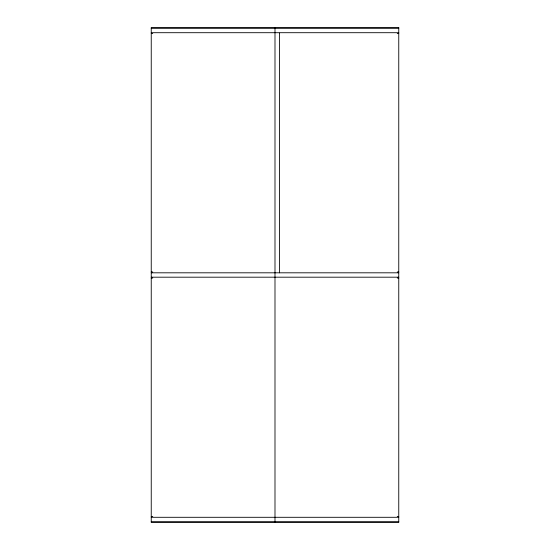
<?xml version="1.0" encoding="UTF-8"?>
<svg xmlns="http://www.w3.org/2000/svg" width="550" height="550" viewBox="0 0 550 550"><rect width="100%" height="100%" fill="white"/><g stroke="black" fill="none" stroke-linecap="round" stroke-linejoin="round"><path stroke-width="0.82" d="M151.257 28.332L398.757 28.332M151.257 32.704L398.757 32.704M151.243 33.536L152.749 33.536M397.251 33.536L398.757 33.536M151.243 271.982L152.749 271.982M397.251 271.982L398.757 271.982M151.257 272.814L398.757 272.814M151.257 277.186L398.757 277.186M151.243 278.018L152.749 278.018M397.251 278.018L398.757 278.018M151.243 516.464L152.749 516.464M397.251 516.464L398.757 516.464M151.257 517.296L398.757 517.296M151.257 521.668L398.757 521.668M279.531 33.124L279.531 272.814M274.993 27.5L274.993 522.5M398.757 27.5L151.243 27.5L151.243 522.5L398.757 522.5L398.757 27.5"/></g></svg>
